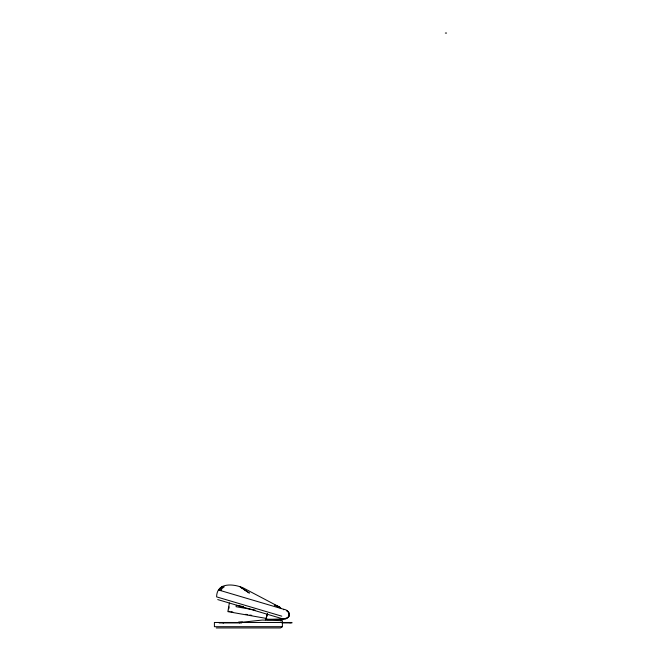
<?xml version="1.0" encoding="UTF-8"?>
<svg xmlns="http://www.w3.org/2000/svg" width="661" height="661" viewBox="0 0 661 661"><rect width="100%" height="100%" fill="white"/><g stroke="black" fill="none" stroke-linecap="round" stroke-linejoin="round"><path stroke-width="0.99" d="M229.384 602.981L227.863 611.64L266.771 618.498M228.772 608.822L229.111 606.897M267.383 613.97L265.805 619.712L267.441 613.78M265.937 619.233L265.805 619.712L265.937 619.233L282.396 619.233L287.403 617.853M279.801 607.195L243.521 588.059C234.118 583.77 216.767 581.903 216.61 596.875L281.801 616.184M283.701 609.773L283.833 609.318L218.651 590.009L222.699 586.373L219.171 590.166L220.287 587.984M220.89 590.678L222.022 588.505L224.253 586.828M288.526 616.878C290.476 614.829 288.989 611.607 286.577 610.756M288.064 617.498C290.311 615.837 289.46 612.433 287.254 611.169M218.651 590.009L222.699 586.373M239.943 622.472L262.26 620.059L282.396 620.662L282.396 626.694L280.57 627.95L216.246 627.95M285.205 618.746L286.783 618.266M266.821 619.679L280.975 619.233L280.975 621.092M445.332 33.05L446.596 33.05M238.679 622.001L242.463 622.001M291.931 622.472L214.404 622.472L214.404 626.694L282.396 626.694M241.662 622.943L219.146 622.943L219.146 622.472M281.983 622.943L291.931 622.943M243.413 606.6L236.324 605.352L236.084 606.699L255.055 610.045M228.466 611.268L229.317 611.417M230.829 611.681L232.821 612.036M245.776 614.317L247.768 614.664M249.759 615.019L251.75 615.366M217.733 599.585L281.148 618.374C289.13 622.075 292.534 610.557 283.833 609.318M274.926 605.269L281.132 608.343M274.365 604.881L277.43 606.443M276.364 605.501L280.099 607.409M243.347 589.182L249.404 593.091L240.133 586.885L242.48 588.629M290.072 622.472L290.072 622.943M239.464 622.472L239.464 622.943M223.211 622.943L223.211 622.472L223.145 622.943"/></g></svg>
